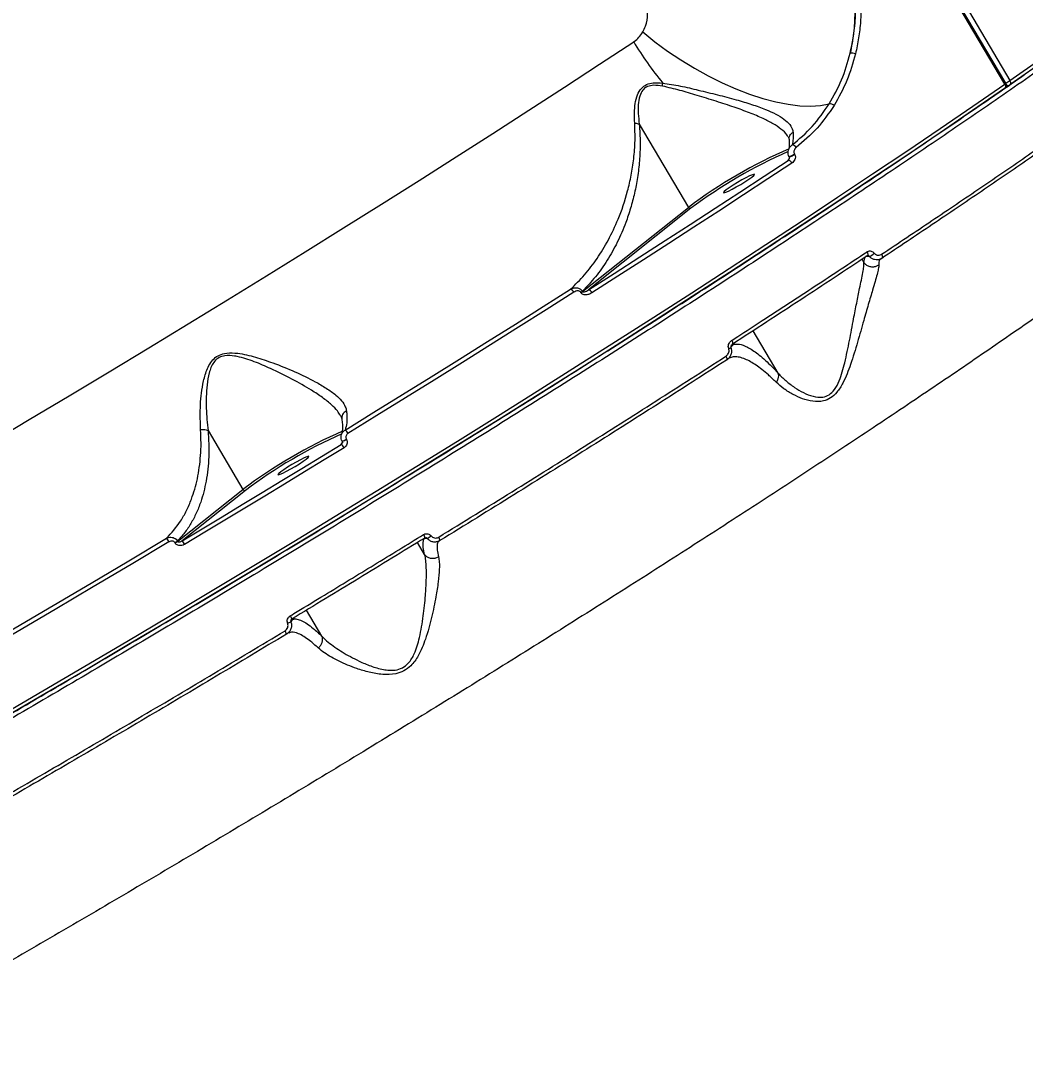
# Model space of a CAD drawing. Header units: millimetres. Extents: x -7245 to 6306, y -6696 to 5973.
# Drawn here: x 2399.9 to 2650.9, y -1537.3 to -1278.1 of the extents above; entities that cross this region are included whole.
import ezdxf

# ---------------------------------------------------------------- set-up
doc = ezdxf.new("R2010")
doc.units = ezdxf.units.MM
for name, color, linetype in [('DIKOM_ОБЪЕКТ', 7, 'Continuous'), ('DIKOM_РАЗМЕР_ЗОНА', 7, 'Continuous'), ('DIKOM_РАЗМЕР_ОБЪЕКТА', 7, 'Continuous')]:
    doc.layers.add(name, color=color, linetype=linetype)
doc.styles.add('style1', font='arial.ttf', dxfattribs={"width": 0.8})
doc.dimstyles.new('1-50', dxfattribs={"dimtxt": 300, "dimasz": 200, "dimexe": 100, "dimexo": 0, "dimgap": 100, "dimtad": 1, "dimtxsty": 'style1', "dimcen": 200, "dimclrd": 7, "dimclre": 7, "dimclrt": 7, "dimadec": 1, "dimazin": 2, "dimtfac": 1, "dimtmove": 0, "dimatfit": 2, "dimfxl": 0, "dimlwd": 25, "dimlwe": 18, "dimarcsym": 0})

# ---------------------------------------------------------------- blocks, each defined once
blk = doc.blocks.new('*D10')
at = {"layer": 'Defpoints', "color": 0, "transparency": 16777216}
for p in [(-4365.71, 2792.53), (4306.16, 475.6), (4306.16, -5965.27)]:
    blk.add_point(p, dxfattribs=at)
at = {"layer": 'DIKOM_РАЗМЕР_ОБЪЕКТА', "color": 7, "lineweight": 18, "transparency": 16777216}
for p, q in [((-4365.71, 2792.53), (-4365.71, -6065.27)), ((4306.16, 475.6), (4306.16, -6065.27))]:
    blk.add_line(p, q, dxfattribs=at)
at = {"layer": 'DIKOM_РАЗМЕР_ОБЪЕКТА', "color": 7, "lineweight": 25, "transparency": 16777216}
blk.add_line((-4165.71, -5965.27), (4106.16, -5965.27), dxfattribs=at)
at = {"layer": 'DIKOM_РАЗМЕР_ОБЪЕКТА', "color": 7, "transparency": 16777216}
for points in [[(-4165.71, -5931.93), (-4165.71, -5998.6), (-4365.71, -5965.27)], [(4106.16, -5931.93), (4106.16, -5998.6), (4306.16, -5965.27)]]:
    blk.add_solid(points, dxfattribs=at)
at = {"layer": 'DIKOM_РАЗМЕР_ОБЪЕКТА', "color": 7, "transparency": 16777216, "insert": (-85.78, -5712.1), "char_height": 300, "attachment_point": 5, "style": 'style1'}
blk.add_mtext('8650', dxfattribs=at)
blk = doc.blocks.new('*D12')
at = {"layer": 'Defpoints', "color": 0, "transparency": 16777216}
for p in [(-5865.71, 123.34), (6306.18, -91.92), (6306.18, -6596.14)]:
    blk.add_point(p, dxfattribs=at)
at = {"layer": 'DIKOM_РАЗМЕР_ЗОНА', "color": 7, "lineweight": 18, "transparency": 16777216}
for p, q in [((-5865.71, 123.34), (-5865.71, -6696.14)), ((6306.18, -91.92), (6306.18, -6696.14))]:
    blk.add_line(p, q, dxfattribs=at)
at = {"layer": 'DIKOM_РАЗМЕР_ЗОНА', "color": 7, "lineweight": 25, "transparency": 16777216}
blk.add_line((-5665.71, -6596.14), (6106.18, -6596.14), dxfattribs=at)
at = {"layer": 'DIKOM_РАЗМЕР_ЗОНА', "color": 7, "transparency": 16777216}
for points in [[(-5665.71, -6562.81), (-5665.71, -6629.48), (-5865.71, -6596.14)], [(6106.18, -6562.81), (6106.18, -6629.48), (6306.18, -6596.14)]]:
    blk.add_solid(points, dxfattribs=at)
at = {"layer": 'DIKOM_РАЗМЕР_ЗОНА', "color": 7, "transparency": 16777216, "insert": (-71.19, -6342.97), "char_height": 300, "attachment_point": 5, "style": 'style1'}
blk.add_mtext('12150', dxfattribs=at)

msp = doc.modelspace()

# ---------------------------------------------------------------- linework, layer by layer
at = {"layer": 'DIKOM_ОБЪЕКТ', "color": 7, "linetype": 'Continuous', "lineweight": 15}
for p, q in [((2401.566, -878.152), (2647.069, -1293.02)), ((2645.776, -1293.915), (2400.273, -879.046)), ((2646.066, -1293.662), (2400.564, -878.793)), ((2645.775, -1294.994), (2645.713, -1295.028)), ((2554.44, -1303.929), (2566.74, -1324.714)), ((2593.213, -1311.339), (2593.257, -1311.413)), ((2591.609, -1312.977), (2591.951, -1312.493)), ((2591.897, -1312.007), (2591.889, -1312.031)), ((2591.889, -1312.031), (2591.933, -1312.106)), ((2540.284, -1345.756), (2566.74, -1324.714)), ((2567.367, -1324.949), (2541.762, -1345.315)), ((2610.598, -1338.502), (2610.118, -1337.691)), ((2610.6, -1338.505), (2610.598, -1338.502)), ((2539.872, -1346.04), (2539.81, -1345.936)), ((2540.222, -1345.651), (2540.284, -1345.756)), ((2589.165, -1366.124), (2582.895, -1355.528)), ((2578.181, -1358.595), (2577.911, -1358.99)), ((2446.692, -1380.476), (2455.396, -1395.185)), ((2479.956, -1383.93), (2480.231, -1383.533)), ((2480.182, -1383.13), (2480.174, -1383.155)), ((2480.174, -1383.155), (2480.191, -1383.183)), ((2481.232, -1382.631), (2481.248, -1382.659)), ((2439.122, -1408.152), (2455.396, -1395.185)), ((2456.024, -1395.42), (2440.216, -1408.016)), ((2500.852, -1407.324), (2500.836, -1407.329)), ((2438.468, -1408.587), (2438.415, -1408.498)), ((2439.069, -1408.064), (2439.122, -1408.152)), ((2500.802, -1411.467), (2499.013, -1408.445)), ((2475.15, -1431.894), (2471.274, -1425.345)), ((2467.623, -1427.562), (2467.614, -1427.563)), ((2468.124, -1427.254), (2467.898, -1427.585)), ((2466.606, -1431.216), (2466.299, -1431.328))]:
    msp.add_line(p, q, dxfattribs=at)
at = {"layer": 'DIKOM_ОБЪЕКТ', "color": 7, "linetype": 'Continuous', "lineweight": 15, "flags": 128}
for points in [[(2760.874, -1203.579), (2760.37, -1204.17), (2758.093, -1206.733), (2755.52, -1209.461), (2752.653, -1212.351), (2749.495, -1215.401), (2746.048, -1218.609), (2742.316, -1221.972), (2738.301, -1225.486), (2734.007, -1229.149), (2729.437, -1232.958), (2724.595, -1236.91), (2719.486, -1241.001), (2714.113, -1245.228), (2708.482, -1249.588), (2702.596, -1254.076), (2696.462, -1258.688), (2690.083, -1263.422), (2683.466, -1268.273), (2676.616, -1273.237), (2669.538, -1278.309), (2662.239, -1283.486), (2654.725, -1288.763), (2647.003, -1294.136)], [(2555.341, -1280.894), (2558.36, -1283.325), (2561.533, -1285.659), (2564.829, -1287.872), (2568.217, -1289.943), (2571.661, -1291.851), (2575.129, -1293.578), (2578.586, -1295.105), (2581.997, -1296.419), (2585.33, -1297.506), (2588.551, -1298.355), (2591.628, -1298.959), (2594.532, -1299.311), (2597.233, -1299.407), (2599.705, -1299.247), (2601.923, -1298.833)], [(2391.956, -1383.688), (2401.98, -1377.748), (2411.981, -1371.785), (2421.949, -1365.804), (2431.877, -1359.811), (2441.753, -1353.811), (2451.57, -1347.811), (2461.317, -1341.815), (2470.987, -1335.828), (2480.569, -1329.858), (2490.056, -1323.908), (2499.438, -1317.986), (2508.706, -1312.096), (2517.852, -1306.244), (2526.867, -1300.434), (2535.744, -1294.674), (2544.473, -1288.967), (2553.046, -1283.319)], [(2647.069, -1293.02), (2654.81, -1287.635)], [(2647.065, -1294.101), (2647.105, -1294.069), (2647.184, -1293.972), (2647.236, -1293.848), (2647.26, -1293.702), (2647.254, -1293.54), (2647.219, -1293.368), (2647.157, -1293.193), (2647.069, -1293.02)], [(2394.859, -1451.669), (2405.362, -1445.542), (2415.866, -1439.378), (2426.362, -1433.182), (2436.841, -1426.96), (2447.294, -1420.715), (2457.712, -1414.455), (2468.088, -1408.184), (2478.411, -1401.907), (2488.673, -1395.629), (2498.867, -1389.357), (2508.982, -1383.095), (2519.01, -1376.848), (2528.944, -1370.622), (2538.775, -1364.422), (2548.494, -1358.253), (2558.093, -1352.121), (2567.564, -1346.03), (2576.899, -1339.986), (2586.091, -1333.994), (2595.131, -1328.058), (2604.012, -1322.185), (2612.727, -1316.378), (2621.268, -1310.642), (2629.628, -1304.984), (2637.799, -1299.407), (2645.776, -1293.915)], [(2645.713, -1295.028), (2637.755, -1300.507), (2629.603, -1306.071), (2621.263, -1311.716), (2612.743, -1317.437), (2604.049, -1323.23), (2595.189, -1329.09), (2586.17, -1335.012), (2577, -1340.99), (2567.687, -1347.019), (2558.238, -1353.096), (2548.662, -1359.213), (2538.966, -1365.368), (2529.159, -1371.553), (2519.249, -1377.764), (2509.244, -1383.996), (2499.153, -1390.243), (2488.985, -1396.5), (2478.747, -1402.763), (2468.448, -1409.025), (2458.097, -1415.281), (2447.703, -1421.527), (2437.275, -1427.756), (2426.821, -1433.964), (2416.35, -1440.145), (2405.872, -1446.294), (2395.394, -1452.407)], [(2645.776, -1293.915), (2645.864, -1294.087), (2645.927, -1294.263), (2645.962, -1294.434), (2645.968, -1294.596), (2645.944, -1294.742), (2645.893, -1294.865), (2645.815, -1294.962), (2645.775, -1294.994)], [(2541.762, -1345.315), (2548.209, -1341.198), (2554.599, -1337.099), (2560.929, -1333.02), (2567.198, -1328.963), (2573.403, -1324.928), (2579.541, -1320.918), (2585.611, -1316.934), (2591.609, -1312.977)], [(2592.576, -1313.653), (2586.563, -1317.619), (2580.479, -1321.613), (2574.327, -1325.632), (2568.107, -1329.677), (2561.823, -1333.744), (2555.477, -1337.833), (2549.072, -1341.941), (2542.61, -1346.068)], [(2575.689, -1320.747), (2575.493, -1320.992), (2575.61, -1321.055), (2576.032, -1320.931), (2576.724, -1320.629), (2577.631, -1320.174), (2578.678, -1319.603), (2579.781, -1318.962), (2580.851, -1318.303), (2581.8, -1317.68), (2582.553, -1317.142), (2583.048, -1316.734), (2583.244, -1316.488), (2583.127, -1316.425), (2582.705, -1316.549), (2582.013, -1316.851), (2581.106, -1317.306), (2580.059, -1317.877), (2578.956, -1318.518), (2577.886, -1319.177), (2576.937, -1319.801), (2576.184, -1320.338), (2575.689, -1320.747)], [(2611.361, -1335.815), (2611.449, -1335.985), (2611.516, -1336.155), (2611.559, -1336.319), (2611.576, -1336.471), (2611.568, -1336.604), (2611.533, -1336.715), (2611.474, -1336.798), (2611.393, -1336.851)], [(2614.974, -1336.448), (2615.06, -1336.613), (2615.125, -1336.778), (2615.168, -1336.938), (2615.186, -1337.087), (2615.18, -1337.22), (2615.15, -1337.331), (2615.096, -1337.418), (2615.02, -1337.476)], [(2480.947, -1380.342), (2488.143, -1375.914), (2495.302, -1371.492), (2502.419, -1367.075), (2509.492, -1362.667), (2516.518, -1358.269), (2523.494, -1353.883), (2530.417, -1349.512), (2537.284, -1345.155)], [(2538.098, -1345.918), (2531.216, -1350.284), (2524.278, -1354.665), (2517.287, -1359.061), (2510.246, -1363.468), (2503.157, -1367.886), (2496.024, -1372.312), (2488.85, -1376.745), (2481.637, -1381.182)], [(2577.536, -1357.957), (2577.627, -1358.126), (2577.698, -1358.293), (2577.749, -1358.452), (2577.776, -1358.597), (2577.78, -1358.723), (2577.759, -1358.824), (2577.715, -1358.898), (2577.684, -1358.924)], [(2577.911, -1358.99), (2577.87, -1358.901), (2577.847, -1358.811)], [(2576.08, -1361.91), (2576.167, -1362.073), (2576.238, -1362.235), (2576.289, -1362.39), (2576.319, -1362.532), (2576.326, -1362.656), (2576.311, -1362.757), (2576.273, -1362.833), (2576.215, -1362.88)], [(2440.216, -1408.016), (2445.222, -1405.012), (2450.218, -1402.005), (2455.205, -1398.996), (2460.181, -1395.984), (2465.145, -1392.971), (2470.096, -1389.957), (2475.033, -1386.943), (2479.956, -1383.93)], [(2480.656, -1384.775), (2475.722, -1387.796), (2470.773, -1390.816), (2465.81, -1393.838), (2460.835, -1396.857), (2455.847, -1399.876), (2450.848, -1402.893), (2445.839, -1405.907), (2440.821, -1408.919)], [(2464.346, -1391.217), (2464.149, -1391.463), (2464.267, -1391.526), (2464.689, -1391.402), (2465.381, -1391.101), (2466.287, -1390.646), (2467.334, -1390.074), (2468.437, -1389.434), (2469.507, -1388.775), (2470.457, -1388.151), (2471.209, -1387.613), (2471.704, -1387.205), (2471.9, -1386.959), (2471.783, -1386.896), (2471.361, -1387.021), (2470.669, -1387.323), (2469.763, -1387.777), (2468.715, -1388.348), (2467.612, -1388.989), (2466.543, -1389.648), (2465.593, -1390.272), (2464.84, -1390.809), (2464.346, -1391.217)], [(2360.661, -1451.701), (2370.098, -1446.278), (2379.554, -1440.814), (2389.023, -1435.313), (2398.497, -1429.779), (2407.971, -1424.215), (2417.438, -1418.626), (2426.891, -1413.015), (2436.324, -1407.385)], [(2436.916, -1408.286), (2427.462, -1413.927), (2417.988, -1419.551), (2408.5, -1425.153), (2399.005, -1430.729), (2389.509, -1436.276), (2380.02, -1441.788), (2370.543, -1447.264), (2361.085, -1452.699)]]:
    msp.add_lwpolyline(points, dxfattribs=at)
at = {"layer": 'DIKOM_ОБЪЕКТ', "color": 7, "linetype": 'Continuous', "lineweight": 15}
for centre, radius, start, end in [((2623.21, -1241.819), 81.518, 210.60361, 219.48329), ((2607.576, -1288.216), 2.063, 64.11226, 101.58529), ((2641.604, -1285.015), 9.693, 297.28214, 304.31639), ((2553.238, -1293.641), 7.055, 353.5803, 359.90626), ((2645.206, -1294.171), 1, 304.6639, 30.61533), ((2645.505, -1293.311), 0.662, 294.16066, 328.01106), ((2646.635, -1293.504), 0.738, 234.16948, 291.51106), ((2646.496, -1293.279), 1, 294.21783, 304.70362), ((2602.043, -1300.356), 1.528, 45.60375, 94.5333), ((2639.529, -1420.905), 120.628, 113.25618, 127.11515), ((2639.819, -1421.35), 120.591, 113.54318, 126.92753), ((2590.607, -1307.971), 4.258, 287.52048, 307.73175), ((2590.606, -1307.972), 4.344, 287.80406, 307.61168), ((2592.568, -1310.309), 1.186, 26.70413, 86.29512), ((2591.591, -1314.033), 1.056, 21.09932, 89.01529), ((2567.183, -1324.488), 0.497, 207.02267, 291.82708), ((2611.05, -1334.327), 2.768, 288.32282, 319.38443), ((2536.827, -1346.46), 1.382, 23.0656, 70.69101), ((2541.454, -1346.515), 1.24, 21.1786, 75.63034), ((2537.112, -1341.595), 5.111, 301.86044, 307.4729), ((2537.152, -1341.665), 5.152, 301.87432, 307.4435), ((2574.725, -1354.728), 5.633, 291.57835, 297.42756), ((2530.606, -1495.372), 125.276, 113.66854, 126.89531), ((2529.296, -1493.105), 122.112, 113.75634, 126.87276), ((2479.578, -1382.169), 2.284, 25.6067, 53.15857), ((2478.753, -1385.64), 2.091, 24.44784, 54.87966), ((2479.325, -1380.11), 3.161, 285.59011, 307.09986), ((2479.327, -1380.111), 3.191, 285.71753, 307.02421), ((2455.838, -1394.959), 0.497, 207.05023, 291.98791), ((2430.73, -1411.706), 7.069, 28.93673, 37.67666), ((2499.606, -1407.287), 1.247, 358.26991, 41.54144), ((2500.181, -1404.491), 3.211, 293.37585, 314.37334), ((2503.447, -1407.902), 1.176, 356.02577, 42.04675), ((2435.062, -1402.743), 6.661, 300.22694, 306.98923), ((2435.107, -1402.821), 6.674, 300.23379, 306.98239), ((2435.978, -1411.516), 5.495, 28.20251, 39.5507), ((2465.251, -1425.041), 3.835, 290.08938, 303.29697), ((2465.451, -1428.082), 2.233, 13.45813, 36.88237), ((2464.03, -1431.905), 2.341, 14.24913, 36.51581)]:
    msp.add_arc(centre, radius, start, end, dxfattribs=at)
for points, knots in [([(2725.415, -1237.733), (2723.499, -1239.27), (2718.297, -1243.441), (2708.98, -1250.678), (2697.241, -1259.55), (2684.559, -1268.893), (2671.015, -1278.655), (2656.665, -1288.793), (2641.547, -1299.276), (2625.672, -1310.096), (2609.08, -1321.228), (2591.83, -1332.633), (2574.004, -1344.26), (2555.682, -1356.052), (2536.919, -1367.977), (2517.736, -1380.015), (2498.174, -1392.145), (2478.297, -1404.328), (2458.198, -1416.508), (2437.971, -1428.627), (2417.926, -1440.5), (2398.101, -1452.108), (2378.524, -1463.442), (2359.004, -1474.618), (2339.623, -1485.586), (2320.467, -1496.298), (2301.352, -1506.856), (2282.326, -1517.224), (2263.429, -1527.374), (2244.956, -1537.15), (2226.99, -1546.509), (2209.616, -1555.402), (2192.894, -1563.802), (2176.865, -1571.682), (2161.543, -1579.04), (2146.969, -1585.857), (2133.205, -1592.105), (2120.336, -1597.741), (2109.11, -1602.467), (2102.539, -1605.075), (2099.605, -1606.239)], [0, 0, 0, 0, 0.0156522, 0.0424894, 0.0694114, 0.0963764, 0.1233416, 0.1502634, 0.1771007, 0.2039378, 0.2308598, 0.2578249, 0.2847899, 0.3117117, 0.3385493, 0.3653867, 0.3923086, 0.4192736, 0.4462386, 0.4731606, 0.4999979, 0.525846, 0.55177, 0.5777322, 0.6036943, 0.6296181, 0.6554664, 0.682304, 0.7092256, 0.736191, 0.7631561, 0.790078, 0.8169153, 0.8437527, 0.8706751, 0.8976401, 0.924605, 0.9515268, 0.9783645, 1, 1, 1, 1]), ([(2607.162, -1286.195), (2607.656, -1283.655), (2608.405, -1279.808), (2608.567, -1274.427), (2608.426, -1270.332), (2608.07, -1267.604), (2607.895, -1266.259)], [0, 0, 0, 0, 0.3951772, 0.5986778, 0.8021801, 1, 1, 1, 1]), ([(2607.58, -1266.401), (2607.796, -1268.009), (2608.23, -1271.241), (2608.354, -1276.191), (2608.081, -1281.23), (2607.47, -1284.533), (2607.162, -1286.195)], [0, 0, 0, 0, 0.2373924, 0.4771725, 0.7370106, 1, 1, 1, 1]), ([(2609.235, -1266.016), (2609.413, -1267.388), (2609.769, -1270.132), (2609.92, -1274.234), (2609.78, -1278.327), (2609.335, -1282.395), (2608.763, -1285.038), (2608.477, -1286.36)], [0, 0, 0, 0, 0.1976898, 0.395399, 0.5930997, 0.7965536, 1, 1, 1, 1]), ([(2555.341, -1280.894), (2555.585, -1280.413), (2556.271, -1279.065), (2556.654, -1276.414), (2556.258, -1273.154), (2555.278, -1271.171), (2554.784, -1270.17)], [0, 0, 0, 0, 0.1529462, 0.4283842, 0.7114345, 1, 1, 1, 1]), ([(2553.046, -1283.319), (2553.089, -1283.29), (2553.56, -1282.974), (2554.419, -1282.253), (2555.029, -1281.353), (2555.341, -1280.894)], [0, 0, 0, 0, 0.0467925, 0.514324, 1, 1, 1, 1]), ([(2601.923, -1298.833), (2603.024, -1296.889), (2605.251, -1292.955), (2606.52, -1288.466), (2607.162, -1286.195)], [0, 0, 0, 0, 0.4941563, 1, 1, 1, 1]), ([(2608.477, -1286.36), (2607.836, -1288.626), (2606.539, -1293.212), (2604.264, -1297.231), (2603.113, -1299.264)], [0, 0, 0, 0, 0.4941731, 1, 1, 1, 1]), ([(2100.394, -1604.674), (2103.137, -1603.585), (2109.511, -1601.054), (2120.514, -1596.42), (2133.35, -1590.799), (2147.082, -1584.564), (2161.621, -1577.764), (2176.907, -1570.424), (2192.897, -1562.563), (2209.579, -1554.183), (2226.912, -1545.31), (2244.835, -1535.974), (2263.265, -1526.221), (2282.116, -1516.095), (2301.097, -1505.752), (2320.167, -1495.22), (2339.277, -1484.532), (2358.611, -1473.59), (2378.085, -1462.442), (2397.615, -1451.134), (2417.393, -1439.554), (2437.39, -1427.709), (2457.57, -1415.618), (2477.621, -1403.468), (2497.45, -1391.313), (2516.965, -1379.213), (2536.102, -1367.203), (2554.821, -1355.307), (2573.099, -1343.542), (2590.883, -1331.944), (2608.095, -1320.563), (2624.633, -1309.466), (2638.853, -1299.784), (2647.287, -1293.93), (2650.713, -1291.553)], [0, 0, 0, 0, 0.0241328, 0.0560858, 0.0881401, 0.1202454, 0.1523509, 0.1844049, 0.2163582, 0.2483118, 0.2803655, 0.3124712, 0.3445767, 0.3766306, 0.408584, 0.4393595, 0.4702252, 0.5011366, 0.532048, 0.5629137, 0.5936892, 0.6256426, 0.6576966, 0.689802, 0.7219073, 0.7539614, 0.7859145, 0.8178679, 0.8499221, 0.8820272, 0.9141324, 0.9461868, 0.9781398, 1, 1, 1, 1]), ([(2553.299, -1303.678), (2553.261, -1302.8), (2553.19, -1301.176), (2553.378, -1298.772), (2553.882, -1296.692), (2554.817, -1294.99), (2556.226, -1293.947), (2558.101, -1293.499), (2559.493, -1293.596), (2560.293, -1293.652)], [0, 0, 0, 0, 0.1839975, 0.3401542, 0.4956615, 0.6241947, 0.7374606, 0.8492118, 1, 1, 1, 1]), ([(2560.249, -1294.429), (2559.503, -1294.314), (2558.225, -1294.116), (2556.589, -1294.4), (2555.756, -1294.956), (2555.053, -1295.737), (2554.459, -1297.037), (2554.149, -1299.067), (2554.155, -1301.445), (2554.339, -1303.051), (2554.44, -1303.929)], [0, 0, 0, 0, 0.1504032, 0.2579183, 0.3420647, 0.3655637, 0.4905082, 0.6487965, 0.8079264, 1, 1, 1, 1]), ([(2591.571, -1307.098), (2591.497, -1306.935), (2591.185, -1306.248), (2589.936, -1305.144), (2587.932, -1303.778), (2585.277, -1302.429), (2582.008, -1301.064), (2578.048, -1299.64), (2573.626, -1298.192), (2569.056, -1296.789), (2564.567, -1295.431), (2561.697, -1294.765), (2560.249, -1294.429)], [0, 0, 0, 0, 0.0286478, 0.1209999, 0.2109499, 0.3033887, 0.411818, 0.5231318, 0.6466268, 0.7729905, 0.8854458, 1, 1, 1, 1]), ([(2560.293, -1293.652), (2561.769, -1293.881), (2564.724, -1294.339), (2569.328, -1295.447), (2574.032, -1296.571), (2578.535, -1297.768), (2582.585, -1298.976), (2585.916, -1300.163), (2588.612, -1301.381), (2590.682, -1302.635), (2592.139, -1304.008), (2592.752, -1305.146), (2592.848, -1305.818), (2592.87, -1305.968)], [0, 0, 0, 0, 0.1039342, 0.2080557, 0.3213663, 0.4346154, 0.5351332, 0.6355744, 0.7202637, 0.8049022, 0.8901573, 0.9753325, 1, 1, 1, 1]), ([(2592.645, -1309.126), (2594.389, -1307.65), (2597.92, -1304.66), (2600.578, -1300.791), (2601.923, -1298.833)], [0, 0, 0, 0, 0.493771, 1, 1, 1, 1]), ([(2603.113, -1299.264), (2601.773, -1301.216), (2599.06, -1305.17), (2595.453, -1308.228), (2593.627, -1309.776)], [0, 0, 0, 0, 0.4937672, 1, 1, 1, 1]), ([(2537.284, -1345.155), (2538.465, -1343.998), (2540.826, -1341.682), (2543.961, -1337.54), (2546.783, -1332.924), (2549.417, -1327.363), (2551.279, -1321.906), (2552.472, -1316.739), (2553.113, -1312.543), (2553.46, -1308.216), (2553.351, -1305.132), (2553.299, -1303.678)], [0, 0, 0, 0, 0.1269778, 0.2539557, 0.3836728, 0.5133723, 0.674672, 0.756563, 0.8384248, 0.9238239, 1, 1, 1, 1]), ([(2553.299, -1303.678), (2553.339, -1303.679), (2553.554, -1303.686), (2553.977, -1303.739), (2554.272, -1303.858), (2554.435, -1303.923)], [0, 0, 0, 0, 0.0927977, 0.4978121, 1, 1, 1, 1]), ([(2614.974, -1336.448), (2619.198, -1333.63), (2627.646, -1327.995), (2639.865, -1319.723), (2651.765, -1311.583), (2659.347, -1306.308), (2663.138, -1303.671)], [0, 0, 0, 0, 0.2490988, 0.4981918, 0.7490949, 1, 1, 1, 1]), ([(2554.435, -1303.923), (2554.537, -1305.497), (2554.742, -1308.664), (2554.53, -1313.075), (2554.043, -1317.258), (2553.283, -1321.209), (2552.295, -1324.97), (2550.896, -1329.124), (2548.994, -1333.529), (2546.457, -1338.043), (2543.571, -1342.157), (2541.338, -1344.487), (2540.222, -1345.651)], [0, 0, 0, 0, 0.0822821, 0.1655611, 0.2475121, 0.3294909, 0.4129219, 0.4963693, 0.6209041, 0.7454485, 0.8727226, 1, 1, 1, 1]), ([(2554.44, -1303.929), (2554.44, -1303.928), (2554.439, -1303.926), (2554.437, -1303.924), (2554.436, -1303.924), (2554.435, -1303.923)], [0, 0, 0, 0, 0.4507187, 0.7762796, 1, 1, 1, 1]), ([(2591.904, -1307.659), (2591.892, -1307.546), (2591.861, -1307.229), (2592.06, -1306.718), (2592.406, -1306.279), (2592.711, -1306.057), (2592.849, -1305.98), (2592.87, -1305.968)], [0, 0, 0, 0, 0.1708158, 0.4759701, 0.7813759, 0.9660183, 1, 1, 1, 1]), ([(2592.87, -1305.968), (2592.894, -1306.515), (2592.948, -1307.766), (2592.754, -1308.636), (2592.645, -1309.126)], [0, 0, 0, 0, 0.4365944, 1, 1, 1, 1]), ([(2663.073, -1304.774), (2659.318, -1307.386), (2651.809, -1312.61), (2639.97, -1320.711), (2627.754, -1328.981), (2619.265, -1334.645), (2615.02, -1337.476)], [0, 0, 0, 0, 0.2490944, 0.4981937, 0.7490946, 1, 1, 1, 1]), ([(2591.616, -1307.079), (2591.679, -1307.179), (2591.847, -1307.445), (2591.864, -1307.621), (2591.875, -1307.732)], [0, 0, 0, 0, 0.3726127, 1, 1, 1, 1]), ([(2591.864, -1307.661), (2591.877, -1307.783), (2591.942, -1308.386), (2591.922, -1309.184), (2591.841, -1309.962), (2591.761, -1310.197), (2591.73, -1310.286)], [0, 0, 0, 0, 0.0899772, 0.4441104, 0.7885278, 1, 1, 1, 1]), ([(2591.897, -1312.007), (2591.805, -1311.813), (2591.622, -1311.425), (2591.604, -1310.758), (2591.783, -1310.099), (2592.142, -1309.522), (2592.487, -1309.25), (2592.645, -1309.126)], [0, 0, 0, 0, 0.1951321, 0.3899499, 0.593406, 0.8140017, 1, 1, 1, 1]), ([(2593.257, -1311.413), (2593.317, -1311.54), (2593.436, -1311.794), (2593.462, -1312.261), (2593.339, -1312.791), (2593.031, -1313.297), (2592.72, -1313.541), (2592.576, -1313.653)], [0, 0, 0, 0, 0.1523402, 0.3041227, 0.5080072, 0.7732251, 1, 1, 1, 1]), ([(2593.627, -1309.776), (2593.518, -1309.878), (2593.301, -1310.08), (2593.118, -1310.473), (2593.067, -1310.846), (2593.11, -1311.135), (2593.184, -1311.281), (2593.213, -1311.339)], [0, 0, 0, 0, 0.271946, 0.538709, 0.7375163, 0.8965446, 1, 1, 1, 1]), ([(2591.609, -1312.977), (2591.668, -1312.925), (2591.791, -1312.814), (2591.921, -1312.611), (2591.991, -1312.406), (2591.997, -1312.252), (2591.975, -1312.148), (2591.952, -1312.103), (2591.941, -1312.081)], [0, 0, 0, 0, 0.2761063, 0.5812983, 0.7839761, 0.904454, 0.9530136, 1, 1, 1, 1]), ([(2694.951, -1322.499), (2691.116, -1325.327), (2683.434, -1330.992), (2670.887, -1339.992), (2657.641, -1349.329), (2643.683, -1358.993), (2629.097, -1368.933), (2613.919, -1379.122), (2598.163, -1389.547), (2581.867, -1400.187), (2565.086, -1411.006), (2547.9, -1421.954), (2530.388, -1432.982), (2512.599, -1444.057), (2494.556, -1455.164), (2476.294, -1466.282), (2457.878, -1477.375), (2439.392, -1488.393), (2420.923, -1499.285), (2402.518, -1510.022), (2384.212, -1520.582), (2366.032, -1530.953), (2348.043, -1541.099), (2330.329, -1550.974), (2312.973, -1560.533), (2296.018, -1569.752), (2279.503, -1578.607), (2263.447, -1587.093), (2247.909, -1595.18), (2232.961, -1602.831), (2218.668, -1610.014), (2206.107, -1616.197), (2195.086, -1621.516), (2188.768, -1624.491), (2185.609, -1625.978)], [0, 0, 0, 0, 0.0315572, 0.0632133, 0.0949199, 0.1266266, 0.1582832, 0.1898398, 0.2213973, 0.2530547, 0.2847623, 0.3164701, 0.3481274, 0.3796854, 0.4112654, 0.4429445, 0.4746744, 0.5064044, 0.5380838, 0.5696642, 0.6012953, 0.6330255, 0.6648065, 0.6965878, 0.7283185, 0.7599498, 0.7916592, 0.8234677, 0.855327, 0.8871861, 0.9189951, 0.950705, 0.9753522, 1, 1, 1, 1]), ([(2577.536, -1357.957), (2578.049, -1357.626), (2580.61, -1355.97), (2587.64, -1351.411), (2598.5, -1344.322), (2607.071, -1338.652), (2611.361, -1335.815)], [0, 0, 0, 0, 0.044144, 0.2207223, 0.610019, 1, 1, 1, 1]), ([(2611.393, -1336.851), (2605.908, -1340.478), (2594.922, -1347.742), (2583.413, -1355.204), (2577.649, -1358.94)], [0, 0, 0, 0, 0.4992741, 1, 1, 1, 1]), ([(2610.598, -1338.502), (2610.657, -1337.975), (2610.724, -1337.375), (2610.965, -1337.051), (2610.994, -1337.012)], [0, 0, 0, 0, 0.8785709, 1, 1, 1, 1]), ([(2611.92, -1336.955), (2611.664, -1336.965), (2611.346, -1336.977), (2611.051, -1337.006), (2610.994, -1337.012)], [0, 0, 0, 0, 0.8058731, 1, 1, 1, 1]), ([(2611.361, -1335.815), (2611.4, -1335.791), (2611.575, -1335.683), (2611.92, -1335.581), (2612.379, -1335.61), (2612.814, -1335.786), (2613.039, -1336.015), (2613.151, -1336.129)], [0, 0, 0, 0, 0.0734102, 0.3226276, 0.5551304, 0.7774596, 1, 1, 1, 1]), ([(2611.92, -1336.955), (2611.889, -1336.92), (2611.853, -1336.88), (2611.773, -1336.823), (2611.677, -1336.779), (2611.546, -1336.774), (2611.451, -1336.807), (2611.404, -1336.843), (2611.393, -1336.851)], [0, 0, 0, 0, 0.1602805, 0.1866421, 0.3962887, 0.6398931, 0.9170323, 1, 1, 1, 1]), ([(2615.02, -1337.476), (2614.95, -1337.519), (2614.643, -1337.704), (2614.036, -1337.879), (2613.238, -1337.825), (2612.491, -1337.528), (2612.112, -1337.147), (2611.92, -1336.955)], [0, 0, 0, 0, 0.07348, 0.3198392, 0.5507852, 0.7734275, 1, 1, 1, 1]), ([(2613.151, -1336.129), (2613.265, -1336.245), (2613.493, -1336.477), (2613.934, -1336.654), (2614.401, -1336.687), (2614.754, -1336.584), (2614.933, -1336.473), (2614.974, -1336.448)], [0, 0, 0, 0, 0.2211894, 0.4419039, 0.6745114, 0.9251979, 1, 1, 1, 1]), ([(2614.304, -1339.084), (2614.305, -1339.113), (2614.309, -1339.379), (2614.213, -1340.067), (2613.881, -1341.436), (2613.379, -1343.215), (2612.649, -1345.686), (2611.695, -1348.93), (2610.423, -1353.306), (2609.01, -1358.372), (2607.622, -1362.914), (2606.383, -1366.34), (2605.31, -1368.739), (2603.986, -1370.876), (2602.284, -1372.429), (2600.174, -1373.279), (2597.725, -1373.256), (2595.181, -1372.58), (2592.773, -1371.463), (2590.53, -1370.084), (2589.285, -1368.969), (2588.663, -1368.411)], [0, 0, 0, 0, 0.0056321, 0.0508119, 0.0960129, 0.1438725, 0.1917644, 0.2633116, 0.3349797, 0.4270931, 0.5191829, 0.5590159, 0.5987822, 0.6438167, 0.6799286, 0.7160696, 0.769122, 0.8237178, 0.8784514, 0.9392296, 1, 1, 1, 1]), ([(2589.17, -1366.133), (2589.171, -1366.134), (2589.709, -1366.814), (2591.021, -1368.021), (2593.123, -1369.678), (2595.406, -1371.059), (2597.759, -1372.003), (2600.012, -1372.299), (2601.924, -1371.645), (2603.386, -1370.198), (2604.42, -1368.147), (2605.207, -1365.834), (2606.076, -1362.452), (2607.001, -1357.968), (2607.917, -1352.953), (2608.775, -1348.588), (2609.433, -1345.334), (2609.952, -1342.817), (2610.315, -1340.991), (2610.567, -1339.427), (2610.6, -1338.933), (2610.6, -1338.506), (2610.6, -1338.505)], [0, 0, 0, 0, 0.0000874, 0.0623256, 0.1245704, 0.1794154, 0.2341081, 0.2846955, 0.3177632, 0.3507368, 0.3934001, 0.4328138, 0.4723157, 0.5665737, 0.660864, 0.7344768, 0.8079861, 0.8565226, 0.9050134, 0.9525211, 0.9999823, 1, 1, 1, 1]), ([(2614.304, -1339.084), (2614.269, -1339.111), (2614.043, -1339.284), (2613.533, -1339.544), (2612.726, -1339.681), (2611.886, -1339.542), (2611.121, -1339.153), (2610.774, -1338.721), (2610.6, -1338.505)], [0, 0, 0, 0, 0.0319525, 0.2048385, 0.4036375, 0.602428, 0.8011881, 1, 1, 1, 1]), ([(2614.772, -1337.659), (2614.664, -1337.712), (2614.318, -1337.883), (2614.31, -1338.595), (2614.304, -1339.084)], [0, 0, 0, 0, 0.3128522, 1, 1, 1, 1]), ([(2537.284, -1345.155), (2537.56, -1345.032), (2538.101, -1344.79), (2538.915, -1344.787), (2539.524, -1344.991), (2539.949, -1345.278), (2540.129, -1345.524), (2540.222, -1345.651)], [0, 0, 0, 0, 0.2735998, 0.5372166, 0.7207565, 0.8565064, 1, 1, 1, 1]), ([(2540.284, -1345.756), (2540.294, -1345.769), (2540.316, -1345.799), (2540.375, -1345.836), (2540.519, -1345.87), (2541.033, -1345.787), (2541.435, -1345.526), (2541.762, -1345.315)], [0, 0, 0, 0, 0.0232176, 0.0519116, 0.1041551, 0.273396, 1, 1, 1, 1]), ([(2539.81, -1345.936), (2539.763, -1345.873), (2539.668, -1345.747), (2539.426, -1345.624), (2539.068, -1345.568), (2538.59, -1345.65), (2538.268, -1345.826), (2538.098, -1345.918)], [0, 0, 0, 0, 0.1189091, 0.2373262, 0.4122883, 0.6909207, 1, 1, 1, 1]), ([(2542.61, -1346.068), (2542.34, -1346.214), (2541.821, -1346.495), (2541.051, -1346.621), (2540.476, -1346.527), (2540.094, -1346.333), (2539.946, -1346.138), (2539.872, -1346.04)], [0, 0, 0, 0, 0.3088498, 0.5923246, 0.7696997, 0.884424, 1, 1, 1, 1]), ([(2576.797, -1359.967), (2576.75, -1359.799), (2576.658, -1359.466), (2576.75, -1358.923), (2577.011, -1358.407), (2577.32, -1358.1), (2577.515, -1357.971), (2577.536, -1357.957)], [0, 0, 0, 0, 0.2147355, 0.4259763, 0.6817511, 0.9642497, 1, 1, 1, 1]), ([(2576.08, -1361.91), (2576.265, -1361.76), (2576.592, -1361.497), (2576.848, -1360.959), (2576.931, -1360.443), (2576.842, -1360.126), (2576.797, -1359.967)], [0, 0, 0, 0, 0.3291831, 0.5796236, 0.7886505, 1, 1, 1, 1]), ([(2577.32, -1359.728), (2577.396, -1359.991), (2577.547, -1360.504), (2577.435, -1361.347), (2577.06, -1362.148), (2576.579, -1362.641), (2576.266, -1362.847), (2576.215, -1362.88)], [0, 0, 0, 0, 0.2233546, 0.4376621, 0.6850082, 0.9488728, 1, 1, 1, 1]), ([(2577.44, -1359.16), (2577.4, -1359.223), (2577.332, -1359.332), (2577.291, -1359.508), (2577.293, -1359.64), (2577.312, -1359.702), (2577.32, -1359.728)], [0, 0, 0, 0, 0.4335625, 0.7468978, 0.8940218, 1, 1, 1, 1]), ([(2577.911, -1358.99), (2577.869, -1359.041), (2577.672, -1359.278), (2577.474, -1359.531), (2577.32, -1359.728)], [0, 0, 0, 0, 0.2175196, 1, 1, 1, 1]), ([(2577.439, -1359.159), (2577.439, -1359.159), (2577.49, -1359.058), (2577.588, -1358.99), (2577.687, -1358.923)], [0, 0, 0, 0, 0.001578, 1, 1, 1, 1]), ([(2577.911, -1358.99), (2578.399, -1358.912), (2579.381, -1358.756), (2581.445, -1359.539), (2584.008, -1361.205), (2586.655, -1363.499), (2588.497, -1365.426), (2589.165, -1366.124)], [0, 0, 0, 0, 0.2061794, 0.4154296, 0.6401041, 0.8696041, 1, 1, 1, 1]), ([(2444.823, -1380.268), (2444.761, -1378.458), (2444.634, -1374.789), (2445.129, -1369.797), (2445.993, -1366.233), (2446.864, -1364.199), (2447.803, -1362.791), (2449.137, -1361.707), (2451.053, -1361.051), (2452.754, -1361.037), (2455.359, -1361.303), (2458.573, -1362.089), (2463.357, -1363.698), (2468.46, -1365.772), (2472.941, -1367.927), (2476.325, -1369.891), (2478.546, -1371.484), (2480.127, -1373.036), (2481.024, -1374.38), (2481.214, -1375.261), (2481.294, -1375.63)], [0, 0, 0, 0, 0.0952084, 0.1929601, 0.2448025, 0.271071, 0.2981707, 0.32429, 0.3503885, 0.3910754, 0.401942, 0.4719631, 0.5438091, 0.6393968, 0.7378531, 0.7988553, 0.8613647, 0.9113762, 0.9628378, 1, 1, 1, 1]), ([(2479.712, -1376.657), (2479.5, -1376.298), (2478.986, -1375.429), (2477.49, -1373.951), (2475.318, -1372.22), (2472.035, -1370.062), (2467.717, -1367.593), (2462.835, -1365.213), (2458.277, -1363.204), (2455.212, -1362.218), (2452.734, -1361.758), (2451.171, -1361.642), (2449.398, -1362.165), (2448.257, -1363.145), (2447.517, -1364.391), (2447.164, -1365.374), (2446.72, -1366.93), (2446.244, -1370.028), (2446.098, -1374.976), (2446.494, -1378.642), (2446.692, -1380.476)], [0, 0, 0, 0, 0.0375733, 0.0909126, 0.1568398, 0.2228512, 0.3270971, 0.4315016, 0.5069092, 0.5820363, 0.5932638, 0.6343411, 0.6597564, 0.6850739, 0.7093381, 0.7337616, 0.7389498, 0.7932506, 0.8965898, 1, 1, 1, 1]), ([(2504.321, -1407.114), (2510.454, -1403.324), (2522.721, -1395.744), (2540.819, -1384.4), (2558.682, -1373.093), (2570.28, -1365.637), (2576.08, -1361.91)], [0, 0, 0, 0, 0.2485953, 0.4971915, 0.7485941, 1, 1, 1, 1]), ([(2576.215, -1362.88), (2570.495, -1366.558), (2559.053, -1373.913), (2541.304, -1385.151), (2523.186, -1396.51), (2510.809, -1404.159), (2504.621, -1407.983)], [0, 0, 0, 0, 0.2485945, 0.4971913, 0.7485948, 1, 1, 1, 1]), ([(2588.663, -1368.411), (2588, -1367.775), (2586.191, -1366.04), (2583.529, -1363.984), (2581.18, -1362.679), (2579.441, -1362.121), (2578.18, -1362.017), (2577.251, -1362.162), (2576.82, -1362.476), (2576.679, -1362.579)], [0, 0, 0, 0, 0.12057, 0.3285319, 0.5410884, 0.6712553, 0.8014433, 0.9351358, 1, 1, 1, 1]), ([(2588.663, -1368.411), (2588.693, -1368.373), (2588.899, -1368.108), (2589.181, -1367.569), (2589.338, -1366.799), (2589.226, -1366.355), (2589.17, -1366.133)], [0, 0, 0, 0, 0.0544172, 0.3767095, 0.6883887, 1, 1, 1, 1]), ([(2589.165, -1366.124), (2589.166, -1366.125), (2589.167, -1366.128), (2589.169, -1366.132), (2589.17, -1366.133), (2589.17, -1366.133)], [0, 0, 0, 0, 0.4316018, 0.8113561, 1, 1, 1, 1]), ([(2481.294, -1375.63), (2481.268, -1375.642), (2481.052, -1375.735), (2480.665, -1375.986), (2480.273, -1376.473), (2480.067, -1377.013), (2480.105, -1377.361), (2480.121, -1377.509)], [0, 0, 0, 0, 0.0345418, 0.2785585, 0.5411022, 0.8035817, 1, 1, 1, 1]), ([(2481.294, -1375.63), (2481.311, -1375.803), (2481.415, -1376.89), (2481.437, -1378.684), (2481.113, -1379.782), (2480.947, -1380.342)], [0, 0, 0, 0, 0.0849663, 0.5334727, 1, 1, 1, 1]), ([(2479.739, -1376.633), (2479.852, -1376.839), (2480.044, -1377.187), (2480.072, -1377.437), (2480.084, -1377.539)], [0, 0, 0, 0, 0.5906037, 1, 1, 1, 1]), ([(2480.097, -1377.511), (2480.154, -1377.979), (2480.273, -1378.947), (2480.282, -1380.071), (2480.189, -1380.946), (2480.091, -1381.242), (2480.044, -1381.385)], [0, 0, 0, 0, 0.2442809, 0.505329, 0.7601079, 1, 1, 1, 1]), ([(2436.324, -1407.385), (2437.546, -1406.037), (2439.393, -1403.998), (2441.319, -1400.522), (2442.815, -1397.084), (2444.126, -1392.593), (2444.804, -1387.776), (2444.975, -1383.604), (2444.873, -1381.38), (2444.823, -1380.268)], [0, 0, 0, 0, 0.2227205, 0.3367389, 0.4507456, 0.6310018, 0.8132808, 0.906654, 1, 1, 1, 1]), ([(2446.69, -1380.473), (2446.805, -1382.691), (2447.039, -1387.185), (2446.319, -1393.141), (2445.13, -1397.747), (2443.763, -1401.176), (2442.422, -1403.74), (2440.878, -1406.075), (2439.672, -1407.401), (2439.069, -1408.064)], [0, 0, 0, 0, 0.1852043, 0.3752277, 0.5580297, 0.6672772, 0.7765189, 0.8882598, 1, 1, 1, 1]), ([(2444.823, -1380.268), (2444.896, -1380.258), (2445.133, -1380.223), (2445.599, -1380.206), (2446.196, -1380.269), (2446.525, -1380.405), (2446.69, -1380.473)], [0, 0, 0, 0, 0.1074933, 0.349491, 0.6747594, 1, 1, 1, 1]), ([(2446.692, -1380.476), (2446.692, -1380.476), (2446.691, -1380.475), (2446.69, -1380.474), (2446.69, -1380.473), (2446.69, -1380.473)], [0, 0, 0, 0, 0.4415264, 0.7884056, 1, 1, 1, 1]), ([(2480.182, -1383.13), (2480.134, -1383.042), (2479.977, -1382.749), (2479.862, -1382.167), (2479.977, -1381.443), (2480.343, -1380.776), (2480.746, -1380.486), (2480.947, -1380.342)], [0, 0, 0, 0, 0.094152, 0.3122293, 0.5411431, 0.7713409, 1, 1, 1, 1]), ([(2481.637, -1381.182), (2481.534, -1381.26), (2481.329, -1381.416), (2481.139, -1381.763), (2481.075, -1382.138), (2481.129, -1382.437), (2481.208, -1382.586), (2481.232, -1382.631)], [0, 0, 0, 0, 0.2336491, 0.4671815, 0.6956719, 0.9088381, 1, 1, 1, 1]), ([(2479.956, -1383.93), (2480.014, -1383.888), (2480.086, -1383.836), (2480.131, -1383.753), (2480.139, -1383.738)], [0, 0, 0, 0, 0.8123956, 1, 1, 1, 1]), ([(2480.186, -1383.184), (2480.203, -1383.214), (2480.244, -1383.285), (2480.258, -1383.432), (2480.23, -1383.596), (2480.171, -1383.691), (2480.141, -1383.739)], [0, 0, 0, 0, 0.1750682, 0.4250651, 0.708579, 1, 1, 1, 1]), ([(2481.248, -1382.659), (2481.284, -1382.726), (2481.398, -1382.943), (2481.479, -1383.379), (2481.388, -1383.924), (2481.11, -1384.432), (2480.808, -1384.661), (2480.656, -1384.775)], [0, 0, 0, 0, 0.0931661, 0.3038394, 0.5301897, 0.7651258, 1, 1, 1, 1]), ([(2436.324, -1407.385), (2436.36, -1407.367), (2436.602, -1407.242), (2437.072, -1407.112), (2437.705, -1407.13), (2438.257, -1407.308), (2438.735, -1407.613), (2438.957, -1407.912), (2439.069, -1408.064)], [0, 0, 0, 0, 0.0391674, 0.268355, 0.4664223, 0.6436337, 0.8199292, 1, 1, 1, 1]), ([(2467.238, -1426.742), (2467.806, -1426.399), (2470.647, -1424.684), (2477.647, -1420.45), (2488.206, -1414.028), (2496.426, -1408.984), (2500.539, -1406.46)], [0, 0, 0, 0, 0.0507748, 0.2538563, 0.6267019, 1, 1, 1, 1]), ([(2500.836, -1407.329), (2495.343, -1410.699), (2484.346, -1417.446), (2473.196, -1424.188), (2467.614, -1427.563)], [0, 0, 0, 0, 0.4994504, 1, 1, 1, 1]), ([(2500.802, -1411.467), (2500.67, -1410.837), (2500.404, -1409.567), (2500.382, -1408.243), (2500.605, -1407.74), (2500.713, -1407.496)], [0, 0, 0, 0, 0.3372166, 0.6791292, 1, 1, 1, 1]), ([(2500.539, -1406.46), (2500.568, -1406.443), (2500.741, -1406.343), (2501.096, -1406.23), (2501.596, -1406.248), (2502.072, -1406.428), (2502.309, -1406.667), (2502.427, -1406.786)], [0, 0, 0, 0, 0.048849, 0.2869937, 0.5249077, 0.7624966, 1, 1, 1, 1]), ([(2501.455, -1407.438), (2501.235, -1407.452), (2500.979, -1407.467), (2500.745, -1407.492), (2500.713, -1407.496)], [0, 0, 0, 0, 0.8648641, 1, 1, 1, 1]), ([(2500.855, -1407.331), (2500.894, -1407.306), (2500.968, -1407.26), (2501.051, -1407.265), (2501.09, -1407.267)], [0, 0, 0, 0, 0.5273909, 1, 1, 1, 1]), ([(2501.455, -1407.438), (2501.416, -1407.399), (2501.338, -1407.32), (2501.205, -1407.263), (2501.12, -1407.264), (2501.09, -1407.265)], [0, 0, 0, 0, 0.3902245, 0.7807629, 1, 1, 1, 1]), ([(2504.621, -1407.983), (2504.573, -1408.012), (2504.286, -1408.179), (2503.691, -1408.367), (2502.852, -1408.337), (2502.052, -1408.036), (2501.654, -1407.637), (2501.455, -1407.438)], [0, 0, 0, 0, 0.0479676, 0.2861607, 0.5242704, 0.7620994, 1, 1, 1, 1]), ([(2502.427, -1406.786), (2502.546, -1406.906), (2502.784, -1407.145), (2503.262, -1407.326), (2503.764, -1407.344), (2504.12, -1407.232), (2504.292, -1407.131), (2504.321, -1407.114)], [0, 0, 0, 0, 0.2376324, 0.4754744, 0.7137609, 0.9520132, 1, 1, 1, 1]), ([(2438.415, -1408.498), (2438.359, -1408.422), (2438.246, -1408.271), (2437.99, -1408.132), (2437.689, -1408.068), (2437.337, -1408.097), (2437.075, -1408.193), (2436.936, -1408.274), (2436.916, -1408.286)], [0, 0, 0, 0, 0.1673639, 0.3344912, 0.5091116, 0.7130771, 0.9576871, 1, 1, 1, 1]), ([(2440.821, -1408.919), (2440.792, -1408.936), (2440.574, -1409.062), (2440.159, -1409.214), (2439.6, -1409.255), (2439.127, -1409.152), (2438.729, -1408.937), (2438.555, -1408.704), (2438.468, -1408.587)], [0, 0, 0, 0, 0.0392351, 0.2872274, 0.4951975, 0.6710136, 0.8353864, 1, 1, 1, 1]), ([(2439.122, -1408.152), (2439.137, -1408.173), (2439.167, -1408.214), (2439.258, -1408.272), (2439.406, -1408.305), (2439.62, -1408.287), (2439.885, -1408.207), (2440.086, -1408.101), (2440.2, -1408.027), (2440.216, -1408.016)], [0, 0, 0, 0, 0.0552136, 0.1097993, 0.2436246, 0.4175775, 0.6518711, 0.9519115, 1, 1, 1, 1]), ([(2504.435, -1408.117), (2504.33, -1408.179), (2504.059, -1408.338), (2503.886, -1409.058), (2503.893, -1410.235), (2504.156, -1411.43), (2504.288, -1412.032)], [0, 0, 0, 0, 0.1637136, 0.4234568, 0.7097389, 1, 1, 1, 1]), ([(2504.288, -1412.032), (2504.362, -1412.467), (2504.509, -1413.338), (2504.491, -1415.395), (2504.231, -1418.239), (2503.587, -1422.296), (2502.629, -1427.126), (2501.422, -1431.486), (2500.219, -1434.722), (2499.12, -1437.014), (2497.652, -1439.123), (2495.642, -1440.636), (2493.195, -1441.468), (2490.204, -1441.503), (2486.931, -1440.922), (2483.214, -1439.776), (2479.332, -1438.167), (2476.152, -1436.376), (2474.728, -1435.215), (2474.219, -1434.8)], [0, 0, 0, 0, 0.0447784, 0.0895837, 0.1609644, 0.2324512, 0.3238593, 0.4152101, 0.4506017, 0.4859291, 0.5329436, 0.5664227, 0.5998007, 0.653091, 0.7108089, 0.76867, 0.8592867, 0.9497936, 1, 1, 1, 1]), ([(2475.161, -1431.917), (2475.163, -1431.919), (2475.615, -1432.408), (2477.116, -1433.707), (2480.112, -1435.849), (2483.811, -1437.838), (2487.296, -1439.354), (2489.867, -1440.111), (2491.958, -1440.4), (2493.569, -1440.37), (2495.286, -1439.892), (2497.038, -1438.5), (2498.186, -1436.478), (2498.985, -1434.279), (2499.81, -1431.079), (2500.541, -1426.765), (2501.006, -1421.963), (2501.252, -1417.88), (2501.28, -1415.001), (2501.072, -1412.841), (2500.998, -1411.985), (2500.806, -1411.474), (2500.806, -1411.473)], [0, 0, 0, 0, 0.000166, 0.051085, 0.1436722, 0.2363518, 0.2942903, 0.3520742, 0.3776184, 0.4030734, 0.4335411, 0.4638356, 0.5079584, 0.5427464, 0.5775959, 0.670571, 0.7636114, 0.8366916, 0.9096709, 0.9548345, 0.9999719, 1, 1, 1, 1]), ([(2500.806, -1411.473), (2500.805, -1411.472), (2500.804, -1411.47), (2500.802, -1411.468), (2500.802, -1411.467)], [0, 0, 0, 0, 0.6947415, 1, 1, 1, 1]), ([(2504.288, -1412.032), (2504.249, -1412.056), (2504.077, -1412.164), (2503.634, -1412.366), (2502.914, -1412.508), (2502.078, -1412.407), (2501.32, -1412.065), (2500.977, -1411.671), (2500.806, -1411.473)], [0, 0, 0, 0, 0.0350509, 0.1552567, 0.3664119, 0.5776067, 0.7888222, 1, 1, 1, 1]), ([(2467.356, -1428.246), (2467.369, -1428.279), (2467.482, -1428.568), (2467.586, -1429.17), (2467.437, -1430.023), (2467.007, -1430.806), (2466.534, -1431.155), (2466.299, -1431.328)], [0, 0, 0, 0, 0.0300672, 0.2639622, 0.5066093, 0.7544979, 1, 1, 1, 1]), ([(2466.568, -1428.642), (2466.517, -1428.459), (2466.417, -1428.103), (2466.53, -1427.551), (2466.798, -1427.068), (2467.091, -1426.85), (2467.238, -1426.742)], [0, 0, 0, 0, 0.2591091, 0.5022126, 0.7511764, 1, 1, 1, 1]), ([(2467.441, -1427.738), (2467.413, -1427.781), (2467.35, -1427.872), (2467.317, -1428.035), (2467.329, -1428.167), (2467.35, -1428.229), (2467.356, -1428.246)], [0, 0, 0, 0, 0.3012884, 0.6534536, 0.9011416, 1, 1, 1, 1]), ([(2467.898, -1427.585), (2467.855, -1427.635), (2467.675, -1427.846), (2467.494, -1428.073), (2467.356, -1428.246)], [0, 0, 0, 0, 0.2408002, 1, 1, 1, 1]), ([(2467.441, -1427.738), (2467.477, -1427.688), (2467.529, -1427.617), (2467.604, -1427.579), (2467.626, -1427.568)], [0, 0, 0, 0, 0.7022119, 1, 1, 1, 1]), ([(2467.898, -1427.585), (2468.214, -1427.558), (2468.847, -1427.503), (2470.051, -1427.933), (2471.416, -1428.718), (2473.066, -1429.936), (2474.398, -1431.188), (2475.15, -1431.894)], [0, 0, 0, 0, 0.1948074, 0.3916416, 0.5750742, 0.7602138, 1, 1, 1, 1]), ([(2385.605, -1477.814), (2388.668, -1476.048), (2397.626, -1470.883), (2412.521, -1462.216), (2430.315, -1451.76), (2448.141, -1441.186), (2459.988, -1434.07), (2465.912, -1430.512)], [0, 0, 0, 0, 0.1144542, 0.3347637, 0.555076, 0.7775387, 1, 1, 1, 1]), ([(2465.912, -1430.512), (2466.056, -1430.405), (2466.344, -1430.191), (2466.61, -1429.716), (2466.705, -1429.199), (2466.644, -1428.836), (2466.576, -1428.662), (2466.568, -1428.642)], [0, 0, 0, 0, 0.2487398, 0.4974497, 0.7388308, 0.9702164, 1, 1, 1, 1]), ([(2474.219, -1434.8), (2473.485, -1434.147), (2472.191, -1432.995), (2470.568, -1431.881), (2469.015, -1431.08), (2467.73, -1430.704), (2467.136, -1430.997), (2466.935, -1431.096)], [0, 0, 0, 0, 0.2306133, 0.4063832, 0.583789, 0.8588538, 1, 1, 1, 1]), ([(2466.299, -1431.328), (2460.446, -1434.845), (2448.741, -1441.877), (2431.014, -1452.394), (2413.203, -1462.862), (2398.226, -1471.578), (2389.23, -1476.765), (2386.175, -1478.527)], [0, 0, 0, 0, 0.22031, 0.4406227, 0.6630832, 0.885545, 1, 1, 1, 1]), ([(2474.219, -1434.8), (2474.242, -1434.781), (2474.473, -1434.591), (2474.867, -1434.149), (2475.226, -1433.409), (2475.357, -1432.617), (2475.227, -1432.15), (2475.161, -1431.917)], [0, 0, 0, 0, 0.0262547, 0.2631259, 0.5087316, 0.7544539, 1, 1, 1, 1]), ([(2475.15, -1431.894), (2475.152, -1431.898), (2475.156, -1431.905), (2475.16, -1431.914), (2475.161, -1431.917), (2475.161, -1431.917)], [0, 0, 0, 0, 0.5074592, 0.9184243, 1, 1, 1, 1])]:
    msp.add_open_spline(points, degree=3, knots=knots, dxfattribs=at)

# ---------------------------------------------------------------- dimensions: what is measured, and where the dimension line sits
at = {"layer": 'DIKOM_РАЗМЕР_ЗОНА'}
dim = msp.add_linear_dim(base=(6306.184, -6596.144), p1=(-5865.714, 123.344), p2=(6306.184, -91.922), text='12150', dimstyle='1-50', dxfattribs=at)
dim.commit()
dim.dimension.update_dxf_attribs({"geometry": '*D12', "text_midpoint": (-71.192, -6596.144), "dimtype": 160})
at = {"layer": 'DIKOM_РАЗМЕР_ОБЪЕКТА'}
dim = msp.add_linear_dim(base=(4306.158, -5965.268), p1=(-4365.714, 2792.532), p2=(4306.158, 475.605), text='8650', dimstyle='1-50', dxfattribs=at)
dim.commit()
dim.dimension.update_dxf_attribs({"geometry": '*D10', "text_midpoint": (-85.784, -5965.268), "dimtype": 160})

doc.saveas('drawing.dxf')
